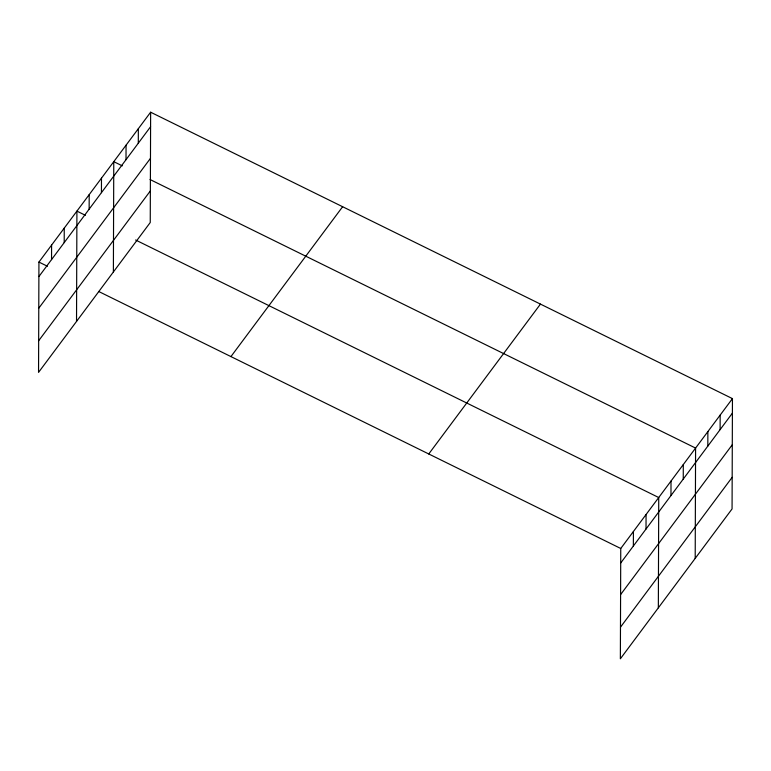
<?xml version="1.0" encoding="UTF-8"?>
<svg xmlns="http://www.w3.org/2000/svg" width="771" height="771" viewBox="0 0 771 771"><rect width="100%" height="100%" fill="white"/><g stroke="black" fill="none" stroke-linecap="round" stroke-linejoin="round"><path stroke-width="1.16" d="M150.634 112.209L38.935 262.073L38.55 372.383L150.249 222.511L150.634 112.209L732.45 398.617L732.065 508.927L620.366 658.791L620.751 548.489L732.45 398.617M51.541 259.596L51.59 245.091M64.205 242.614L64.253 228.1M76.531 321.42L76.917 211.119L85.446 215.321M89.147 209.143L89.195 194.629M101.435 192.663L101.483 178.149M113.385 271.97L113.771 161.659L122.31 165.861M126.01 159.684L126.059 145.179M138.298 143.204L138.346 128.69M633.357 546.013L633.415 531.498M646.021 529.031L646.069 514.517M658.347 607.837L658.733 497.536L135.58 239.993M670.963 495.56L671.021 481.046M683.251 479.07L683.299 464.566M695.201 558.387L695.587 448.076L150.037 179.518M707.826 446.101L707.874 431.587M720.114 429.62L720.162 415.106M38.887 276.587L150.586 126.714M38.772 308.198L150.47 158.334M38.656 340.763L150.355 190.9M230.934 356.587L342.632 206.724M428.753 453.974L540.452 304.102M620.703 563.003L732.402 413.131M620.588 594.614L732.286 444.742M620.482 627.18L732.171 477.316M38.935 262.073L47.465 266.274M98.669 291.477L620.751 548.489"/></g></svg>
